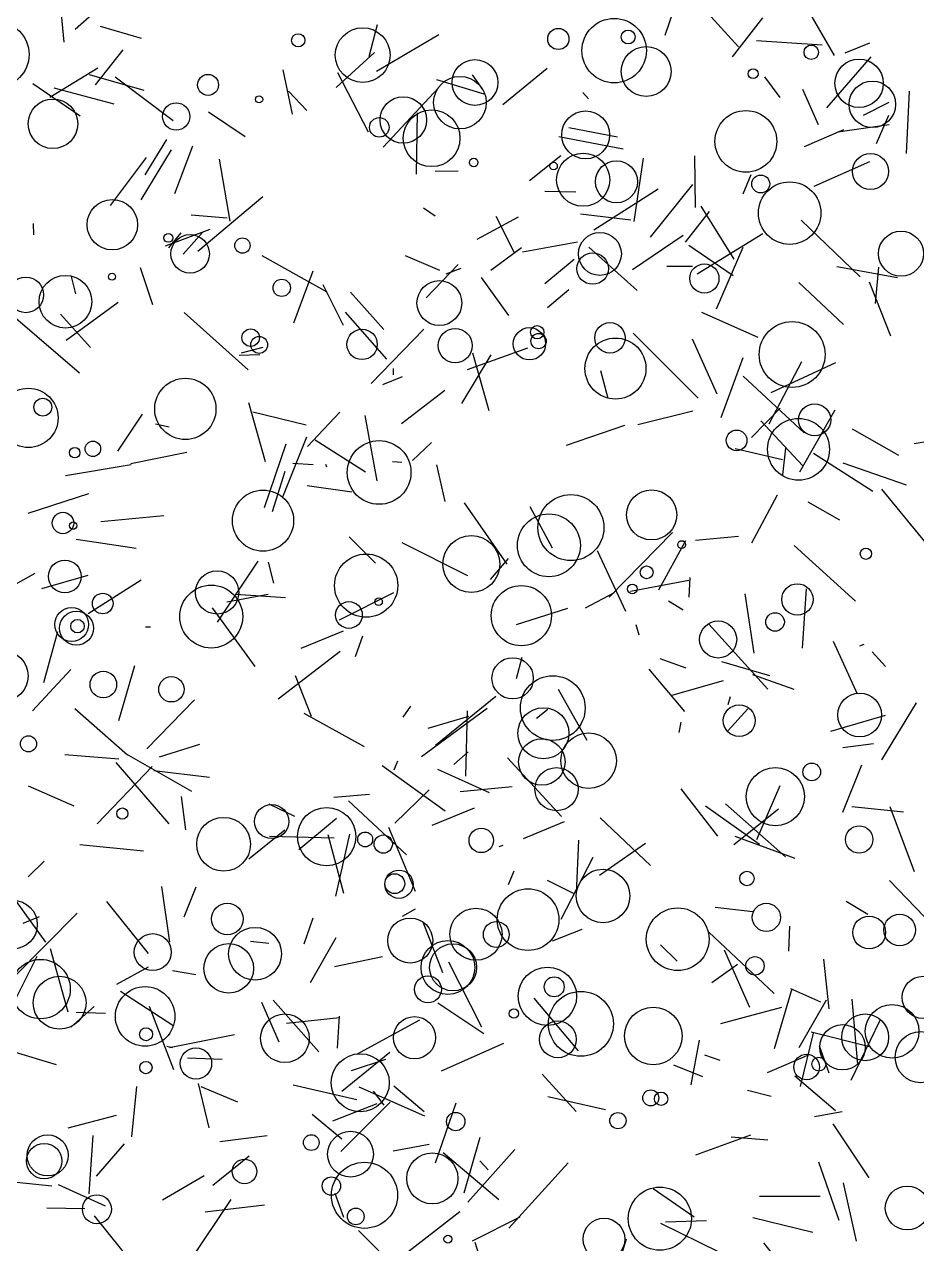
# Model space of a CAD drawing. Header units: millimetres. Extents: x -15 to 2017, y -16 to 2019.
# Drawn here: x 616.7 to 886.7, y 592.2 to 961.1 of the extents above; entities that cross this region are included whole.
import ezdxf

# ---------------------------------------------------------------- set-up
doc = ezdxf.new("R2010")
doc.units = ezdxf.units.MM

msp = doc.modelspace()

# ---------------------------------------------------------------- linework, layer by layer
at = {"color": 123}
for p, q in [((649.52, 975.01), (632.14, 959.53)), ((743.94, 850.34), (730.84, 840.18)), ((818.02, 793.69), (817.79, 787.78)), ((786.49, 784.57), (795.29, 789.23))]:
    msp.add_line(p, q, dxfattribs=at)
at = {"color": 5}
msp.add_line((815.11, 973.79), (832.74, 954.31), dxfattribs=at)
at = {"color": 165}
for p, q in [((628.78, 955.72), (627.55, 968.55)), ((847.05, 709.22), (828.81, 725.2)), ((684.65, 708.57), (695.53, 717.41))]:
    msp.add_line(p, q, dxfattribs=at)
at = {"color": 227}
for p, q in [((814.15, 968.34), (810.45, 957.69)), ((703.34, 671.14), (711.06, 684.8))]:
    msp.add_line(p, q, dxfattribs=at)
at = {"color": 54}
for p, q in [((840, 963.04), (830.91, 951.29)), ((644.75, 670.66), (654.28, 675.92))]:
    msp.add_line(p, q, dxfattribs=at)
at = {"color": 131}
for p, q in [((861.82, 951.62), (853.3, 966.52)), ((818.91, 887.78), (811.09, 887.82)), ((619.88, 794.91), (609.62, 789.21)), ((620.55, 679.03), (613.87, 665.75))]:
    msp.add_line(p, q, dxfattribs=at)
at = {"color": 102}
msp.add_line((639.68, 960.52), (652.03, 956.89), dxfattribs=at)
at = {"color": 176}
for p, q in [((723.52, 960.97), (720.96, 951.29)), ((801.19, 901.46), (804.04, 920.63)), ((817.8, 792.85), (800.14, 789.47)), ((670.08, 639.67), (681.24, 635.11)), ((754.57, 617.22), (757.05, 614.47)), ((614.4, 610.77), (625.06, 609.64))]:
    msp.add_line(p, q, dxfattribs=at)
at = {"color": 223}
for p, q in [((723.24, 946.94), (742.14, 957.99)), ((703.99, 886.39), (698.16, 870.67)), ((652.8, 710.96), (633.47, 712.79)), ((848.02, 680.66), (848.36, 688.18))]:
    msp.add_line(p, q, dxfattribs=at)
at = {"color": 188}
for p, q in [((858.05, 954.8), (838.24, 956.15)), ((784.99, 903.74), (800.25, 901.93))]:
    msp.add_line(p, q, dxfattribs=at)
at = {"color": 242}
for p, q in [((646.57, 953.4), (638.14, 942.81)), ((695.75, 787.53), (680.63, 788.61))]:
    msp.add_line(p, q, dxfattribs=at)
at = {"color": 116}
for p, q in [((722.7, 952.62), (711.09, 941.94)), ((711.46, 946.51), (720.71, 928.61))]:
    msp.add_line(p, q, dxfattribs=at)
at = {"color": 46}
msp.add_line((872.38, 955.37), (864.99, 952.39), dxfattribs=at)
at = {"color": 47}
msp.add_line((872.85, 951.25), (859.39, 935.83), dxfattribs=at)
at = {"color": 232}
for p, q in [((638.92, 947.79), (624.46, 938.96)), ((785.66, 940.46), (787.37, 938.56))]:
    msp.add_line(p, q, dxfattribs=at)
at = {"color": 254}
for p, q in [((636.35, 945.95), (652.89, 941.2)), ((714.81, 726.13), (732.39, 709.79)), ((742.97, 644.42), (761.77, 652.82))]:
    msp.add_line(p, q, dxfattribs=at)
at = {"color": 100}
for p, q in [((661.76, 931.85), (644.25, 945.16)), ((840.63, 945.22), (845.3, 938.99)), ((715.03, 806), (722.94, 798.01)), ((668.18, 756.66), (653.78, 741.92))]:
    msp.add_line(p, q, dxfattribs=at)
at = {"color": 160}
for p, q in [((697.9, 933.92), (695.08, 947.35)), ((826.3, 849.22), (818.88, 865.81))]:
    msp.add_line(p, q, dxfattribs=at)
at = {"color": 111}
for p, q in [((755.43, 941.43), (752.34, 945.8)), ((643.88, 936.94), (625.8, 941.76))]:
    msp.add_line(p, q, dxfattribs=at)
at = {"color": 105}
for p, q in [((774.92, 947.69), (761.47, 936.74)), ((678.06, 902.48), (667.16, 903.31)), ((654.88, 778.68), (653.35, 778.71)), ((658.18, 700.25), (660.67, 683.34))]:
    msp.add_line(p, q, dxfattribs=at)
at = {"color": 118}
for p, q in [((619.31, 943.2), (633.65, 933.43)), ((785.39, 687.21), (776.45, 683.69))]:
    msp.add_line(p, q, dxfattribs=at)
at = {"color": 117}
for p, q in [((696.6, 940.9), (702.24, 935.01)), ((878.39, 930.7), (862.85, 928.52)), ((839.16, 712.92), (822.82, 724.55))]:
    msp.add_line(p, q, dxfattribs=at)
at = {"color": 206}
for p, q in [((725.26, 923.92), (742.07, 941.88)), ((757.37, 844.15), (752.46, 861.57)), ((825.75, 693.93), (837.08, 692.63))]:
    msp.add_line(p, q, dxfattribs=at)
at = {"color": 239}
msp.add_line((741.44, 944.38), (755.73, 940.1), dxfattribs=at)
at = {"color": 99}
msp.add_line((852.13, 941.49), (856.84, 930.84), dxfattribs=at)
at = {"color": 153}
msp.add_line((883.57, 921.97), (884.49, 940.84), dxfattribs=at)
at = {"color": 70}
msp.add_line((878.31, 937.4), (870.47, 933.5), dxfattribs=at)
at = {"color": 40}
for p, q in [((683.49, 927.05), (672.46, 934.5)), ((867.05, 724.38), (882.71, 722.77)), ((774.85, 702.16), (782.81, 698.17)), ((857.48, 606.42), (839.09, 606.41))]:
    msp.add_line(p, q, dxfattribs=at)
at = {"color": 30}
for p, q in [((735.59, 934.37), (735.29, 915.79)), ((664.11, 898.04), (660.36, 893.49)), ((855.79, 630.61), (864.14, 632.16))]:
    msp.add_line(p, q, dxfattribs=at)
at = {"color": 34}
for p, q in [((878.18, 933.49), (874.44, 924.98)), ((664.81, 891.55), (670.59, 898.14))]:
    msp.add_line(p, q, dxfattribs=at)
at = {"color": 85}
for p, q in [((781.41, 929.9), (796.21, 927.04)), ((818.98, 844.02), (802.34, 839.87))]:
    msp.add_line(p, q, dxfattribs=at)
at = {"color": 148}
for p, q in [((653.24, 915.51), (659.85, 926.3)), ((816.07, 783.87), (811.57, 786.61))]:
    msp.add_line(p, q, dxfattribs=at)
at = {"color": 72}
msp.add_line((797.87, 923.31), (778.42, 927.07), dxfattribs=at)
at = {"color": 48}
msp.add_line((852.74, 924.11), (864.65, 929.3), dxfattribs=at)
at = {"color": 171}
msp.add_line((661.12, 923.14), (651.98, 908.02), dxfattribs=at)
at = {"color": 78}
for p, q in [((667.57, 924.24), (662.14, 909.79)), ((668.57, 699.98), (664.99, 690.95)), ((623.21, 683.38), (614.39, 695.73)), ((814.2, 677.66), (809.21, 682.57))]:
    msp.add_line(p, q, dxfattribs=at)
at = {"color": 134}
for p, q in [((642.79, 906.27), (653.73, 920.79)), ((766.09, 902.73), (753.65, 896))]:
    msp.add_line(p, q, dxfattribs=at)
at = {"color": 29}
for p, q in [((678.98, 901.54), (675.73, 920.34)), ((834.12, 893.54), (826.03, 874.96)), ((784.42, 714.26), (783.66, 698.12))]:
    msp.add_line(p, q, dxfattribs=at)
at = {"color": 216}
msp.add_line((769.56, 913.89), (779.01, 921.37), dxfattribs=at)
at = {"color": 249}
for p, q in [((819.5, 921.29), (819.63, 905.72)), ((842.22, 763.94), (827.74, 768.2))]:
    msp.add_line(p, q, dxfattribs=at)
at = {"color": 110}
msp.add_line((872.44, 919.51), (855.55, 912.03), dxfattribs=at)
at = {"color": 35}
for p, q in [((748.01, 916.68), (741.04, 916.55)), ((869.52, 773.06), (870.8, 773.51))]:
    msp.add_line(p, q, dxfattribs=at)
at = {"color": 120}
msp.add_line((836.49, 915.57), (834.05, 909.73), dxfattribs=at)
at = {"color": 124}
for p, q in [((808.53, 911.24), (789.01, 898.78)), ((868.75, 758.47), (861.52, 774.39)), ((703.8, 631.36), (712.74, 623.91))]:
    msp.add_line(p, q, dxfattribs=at)
at = {"color": 150}
for p, q in [((818.88, 912.6), (806.03, 896.65)), ((800.68, 886.89), (816.06, 897.3)), ((767.15, 893.47), (757.83, 886.66)), ((693.85, 653.09), (688.57, 665.14))]:
    msp.add_line(p, q, dxfattribs=at)
at = {"color": 159}
msp.add_line((688.88, 908.87), (669.22, 892.36), dxfattribs=at)
at = {"color": 98}
for p, q in [((783.59, 910.31), (774.23, 910.53)), ((702.44, 833.35), (712.16, 843.73))]:
    msp.add_line(p, q, dxfattribs=at)
at = {"color": 143}
for p, q in [((737.52, 905.57), (741.04, 903.11)), ((841.56, 643.9), (854.42, 649.5))]:
    msp.add_line(p, q, dxfattribs=at)
at = {"color": 57}
for p, q in [((823.86, 904.47), (816.67, 895.15)), ((641.33, 603.53), (627.06, 609.94))]:
    msp.add_line(p, q, dxfattribs=at)
at = {"color": 49}
for p, q in [((831.43, 890.08), (821.48, 906.12)), ((678, 786.4), (690.46, 788.69)), ((644.43, 737.74), (660.43, 719.2)), ((735.01, 693.36), (731.02, 691.1))]:
    msp.add_line(p, q, dxfattribs=at)
at = {"color": 147}
msp.add_line((619.44, 900.87), (619.53, 897.43), dxfattribs=at)
at = {"color": 218}
for p, q in [((759.42, 903.01), (764.89, 892.01)), ((820.54, 847.98), (800.9, 867.68)), ((637.82, 600.53), (650.23, 585.13))]:
    msp.add_line(p, q, dxfattribs=at)
at = {"color": 199}
msp.add_line((869.63, 884.72), (851.74, 901.86), dxfattribs=at)
at = {"color": 240}
for p, q in [((659.47, 894.06), (672.93, 899.16)), ((656.38, 840.26), (660.59, 839.34)), ((725.01, 736.82), (744.06, 723.11))]:
    msp.add_line(p, q, dxfattribs=at)
at = {"color": 21}
for p, q in [((840.12, 897.72), (820.33, 885.51)), ((735.1, 698.75), (727.03, 718.12)), ((725.04, 678.99), (710.61, 675.95))]:
    msp.add_line(p, q, dxfattribs=at)
at = {"color": 211}
msp.add_line((784.06, 895.23), (767.43, 892.13), dxfattribs=at)
at = {"color": 79}
msp.add_line((787.52, 893.71), (802.13, 880.59), dxfattribs=at)
at = {"color": 230}
for p, q in [((831.22, 885.01), (817.77, 894.13)), ((892.71, 835.23), (885.91, 834.16))]:
    msp.add_line(p, q, dxfattribs=at)
at = {"color": 145}
for p, q in [((688.62, 891.14), (708.24, 880.19)), ((845.43, 844.94), (836.74, 836.05)), ((645.3, 738.73), (628.96, 740.1)), ((701.37, 682.9), (704.1, 690.76))]:
    msp.add_line(p, q, dxfattribs=at)
at = {"color": 184}
msp.add_line((742.43, 886.6), (732.09, 891.07), dxfattribs=at)
at = {"color": 221}
for p, q in [((783.05, 889.99), (774.21, 882.59)), ((751.12, 751.67), (738.82, 748.05)), ((665.61, 717.34), (664.27, 727.49)), ((705.8, 650.19), (691.96, 665.86))]:
    msp.add_line(p, q, dxfattribs=at)
at = {"color": 126}
for p, q in [((651.75, 887.49), (655.51, 876.3)), ((627.62, 873.42), (636.73, 863.3))]:
    msp.add_line(p, q, dxfattribs=at)
at = {"color": 195}
for p, q in [((738.25, 878.34), (747.94, 888.47)), ((768.96, 863.13), (750.73, 856.54)), ((760.28, 605.45), (743.43, 619.64))]:
    msp.add_line(p, q, dxfattribs=at)
at = {"color": 7}
for p, q in [((748.75, 887.23), (744.26, 885.52)), ((827.24, 647.55), (822.61, 649.17))]:
    msp.add_line(p, q, dxfattribs=at)
at = {"color": 33}
for p, q in [((862.5, 887.86), (880.85, 884.5)), ((725.6, 634.02), (722.36, 638.26))]:
    msp.add_line(p, q, dxfattribs=at)
at = {"color": 83}
msp.add_line((875.14, 887.63), (874.17, 876.64), dxfattribs=at)
at = {"color": 204}
for p, q in [((632.28, 879.53), (631.03, 884.78)), ((849.97, 708.65), (831.79, 715.4))]:
    msp.add_line(p, q, dxfattribs=at)
at = {"color": 86}
msp.add_line((713.24, 870), (707.14, 882.3), dxfattribs=at)
at = {"color": 238}
for p, q in [((763.27, 872.96), (754.99, 884.46)), ((851.34, 825.71), (862, 844.49))]:
    msp.add_line(p, q, dxfattribs=at)
at = {"color": 202}
msp.add_line((864.58, 870.3), (851.07, 882.94), dxfattribs=at)
at = {"color": 56}
msp.add_line((878.85, 866.75), (872.37, 883.12), dxfattribs=at)
at = {"color": 170}
for p, q in [((715.43, 880.09), (725.53, 868.72)), ((726.43, 859.78), (713.94, 873.98)), ((830.22, 757.61), (829.6, 755.15))]:
    msp.add_line(p, q, dxfattribs=at)
at = {"color": 217}
msp.add_line((775.04, 875.37), (781.45, 880.84), dxfattribs=at)
at = {"color": 140}
for p, q in [((629.35, 865.56), (645.07, 877.06)), ((759.38, 757.73), (741.15, 742.87))]:
    msp.add_line(p, q, dxfattribs=at)
at = {"color": 222}
for p, q in [((614.06, 872.33), (633.43, 855.65)), ((762.78, 797.72), (749.9, 816.32)), ((672.66, 627.24), (669.41, 640.59)), ((713.4, 600.09), (710.75, 607.3))]:
    msp.add_line(p, q, dxfattribs=at)
at = {"color": 24}
msp.add_line((684.44, 856.53), (665.12, 873.86), dxfattribs=at)
at = {"color": 32}
msp.add_line((821.62, 874.04), (838.61, 866.44), dxfattribs=at)
at = {"color": 253}
for p, q in [((721.69, 852.45), (737.57, 868.83)), ((831.76, 832.8), (846.14, 829.38))]:
    msp.add_line(p, q, dxfattribs=at)
at = {"color": 44}
msp.add_line((682.4, 861.73), (688.94, 863.39), dxfattribs=at)
at = {"color": 155}
msp.add_line((681.69, 860.95), (688.01, 861.15), dxfattribs=at)
at = {"color": 43}
msp.add_line((749.1, 846.36), (757.98, 861.14), dxfattribs=at)
at = {"color": 84}
for p, q in [((834.11, 860.22), (827.48, 842.04)), ((686.57, 766.77), (673.65, 784.5)), ((886.02, 704.65), (878.63, 724.31)), ((775.15, 636.71), (792.56, 632.71)), ((759.21, 573.55), (753.16, 592.55))]:
    msp.add_line(p, q, dxfattribs=at)
at = {"color": 45}
msp.add_line((728.33, 856.95), (728.35, 855.03), dxfattribs=at)
at = {"color": 201}
for p, q in [((791.08, 856.39), (793.21, 848.01)), ((734.17, 829.11), (739.88, 834.61))]:
    msp.add_line(p, q, dxfattribs=at)
at = {"color": 31}
msp.add_line((851.82, 858.97), (841.97, 840.16), dxfattribs=at)
at = {"color": 58}
msp.add_line((862.15, 858.69), (842.59, 849.6), dxfattribs=at)
at = {"color": 203}
for p, q in [((725.16, 852.07), (731.15, 854.5)), ((746.65, 737.16), (751.01, 740.93)), ((666.09, 648.36), (676.6, 648.01))]:
    msp.add_line(p, q, dxfattribs=at)
at = {"color": 154}
msp.add_line((852.63, 837.53), (834.21, 854.63), dxfattribs=at)
at = {"color": 191}
for p, q in [((684.56, 846.65), (689.56, 828.81)), ((875.56, 659.64), (866.73, 641.55))]:
    msp.add_line(p, q, dxfattribs=at)
at = {"color": 246}
msp.add_line((652.35, 843.17), (644.87, 831.99), dxfattribs=at)
at = {"color": 235}
msp.add_line((685.89, 843.88), (701.98, 839.91), dxfattribs=at)
at = {"color": 231}
for p, q in [((719.76, 842.7), (723.41, 822.97)), ((689.37, 814.94), (695.91, 834.21))]:
    msp.add_line(p, q, dxfattribs=at)
at = {"color": 81}
for p, q in [((839.52, 841.14), (852.29, 827.49)), ((635.93, 794.29), (621.95, 790.26)), ((877.18, 751.95), (860.59, 747.15)), ((745.07, 677.45), (755.06, 657.75)), ((717.84, 596.17), (737.1, 576.67))]:
    msp.add_line(p, q, dxfattribs=at)
at = {"color": 93}
for p, q in [((780.74, 833.72), (798.39, 839.82)), ((729.6, 738.16), (728.48, 735.45))]:
    msp.add_line(p, q, dxfattribs=at)
at = {"color": 172}
for p, q in [((867.16, 838.71), (881.23, 830.73)), ((619.16, 753.36), (630.83, 765.89)), ((878.44, 702.07), (894.21, 685.71))]:
    msp.add_line(p, q, dxfattribs=at)
at = {"color": 11}
msp.add_line((702.05, 836.15), (694.84, 818.05), dxfattribs=at)
at = {"color": 52}
for p, q in [((704.68, 835.41), (719.96, 825.67)), ((692.2, 791.99), (690.63, 798.33))]:
    msp.add_line(p, q, dxfattribs=at)
at = {"color": 8}
for p, q in [((665.93, 831.53), (648.99, 828.11)), ((716.95, 769.82), (719.17, 776.06)), ((828.14, 762.42), (812.22, 757.89)), ((726.04, 647.88), (715.6, 644.4))]:
    msp.add_line(p, q, dxfattribs=at)
at = {"color": 26}
msp.add_line((846.23, 824.76), (847.14, 832.82), dxfattribs=at)
at = {"color": 127}
for p, q in [((873.4, 819.72), (855.52, 831.26)), ((844.92, 723.65), (831.4, 712.88)), ((637.87, 663.87), (630.8, 657.65))]:
    msp.add_line(p, q, dxfattribs=at)
at = {"color": 193}
for p, q in [((649.04, 827.83), (629.16, 824.53)), ((730.89, 804.34), (750.76, 794.3)), ((699.79, 711.45), (711.18, 720.85)), ((780.05, 719.82), (767.64, 714.67))]:
    msp.add_line(p, q, dxfattribs=at)
at = {"color": 255}
msp.add_line((704.1, 827.86), (697.95, 828.19), dxfattribs=at)
at = {"color": 198}
for p, q in [((708.25, 827.13), (707.93, 827.87)), ((781.24, 616.65), (763.33, 596.84))]:
    msp.add_line(p, q, dxfattribs=at)
at = {"color": 103}
msp.add_line((728.11, 828.87), (730.93, 828.62), dxfattribs=at)
at = {"color": 38}
msp.add_line((741.41, 827.86), (743.91, 816.71), dxfattribs=at)
at = {"color": 95}
for p, q in [((864.34, 828.45), (883.47, 821.8)), ((813.13, 646.23), (821.91, 642.7))]:
    msp.add_line(p, q, dxfattribs=at)
at = {"color": 161}
for p, q in [((691.77, 813.69), (695.67, 825.91)), ((638.59, 612.57), (646.99, 622.32))]:
    msp.add_line(p, q, dxfattribs=at)
at = {"color": 59}
msp.add_line((636.12, 819.08), (617.81, 813.06), dxfattribs=at)
at = {"color": 234}
for p, q in [((715.84, 819.51), (702.26, 821.44)), ((658.93, 812.35), (639.85, 810.61))]:
    msp.add_line(p, q, dxfattribs=at)
at = {"color": 87}
for p, q in [((876.03, 820.42), (891.74, 801.27)), ((655.38, 736.49), (638.74, 719.15)), ((736.27, 659.8), (717.17, 649.41))]:
    msp.add_line(p, q, dxfattribs=at)
at = {"color": 169}
for p, q in [((836.78, 804.26), (844.59, 818.69)), ((710.47, 714.88), (690.91, 715.4))]:
    msp.add_line(p, q, dxfattribs=at)
at = {"color": 196}
for p, q in [((853.81, 816.57), (863.39, 811.13)), ((760.34, 712.33), (761.54, 712.71)), ((741.85, 665.03), (755.74, 655.73))]:
    msp.add_line(p, q, dxfattribs=at)
at = {"color": 101}
for p, q in [((776.52, 802.57), (769.75, 815.07)), ((756.72, 754.07), (736.92, 739.48)), ((838.29, 714.45), (845.35, 730.74)), ((815.34, 729.73), (826.48, 715.41))]:
    msp.add_line(p, q, dxfattribs=at)
at = {"color": 55}
for p, q in [((632.44, 805.31), (650.54, 802.6)), ((621.19, 691.08), (616.3, 689.07))]:
    msp.add_line(p, q, dxfattribs=at)
at = {"color": 179}
for p, q in [((793.62, 787.73), (812.78, 807.3)), ((712.06, 660.51), (696.07, 658.79))]:
    msp.add_line(p, q, dxfattribs=at)
at = {"color": 108}
msp.add_line((816.79, 804.8), (808.61, 789.89), dxfattribs=at)
at = {"color": 250}
msp.add_line((819.73, 805.02), (832.75, 806.21), dxfattribs=at)
at = {"color": 16}
msp.add_line((798.67, 783.41), (790.08, 801.77), dxfattribs=at)
at = {"color": 39}
msp.add_line((868.14, 786.53), (849.63, 803.43), dxfattribs=at)
at = {"color": 65}
for p, q in [((687.32, 798.68), (675.09, 780.19)), ((631.8, 724.54), (617.99, 730.6)), ((752.85, 723.89), (740, 718.68))]:
    msp.add_line(p, q, dxfattribs=at)
at = {"color": 183}
msp.add_line((757.79, 793.1), (763.21, 799.5), dxfattribs=at)
at = {"color": 112}
for p, q in [((636.08, 782.85), (652.04, 792.98)), ((837.56, 770.84), (834.81, 788.76))]:
    msp.add_line(p, q, dxfattribs=at)
at = {"color": 139}
msp.add_line((853.21, 790.28), (852, 772.35), dxfattribs=at)
at = {"color": 28}
for p, q in [((728.45, 789.06), (711.98, 780.81)), ((743.32, 674.1), (737.39, 689.42))]:
    msp.add_line(p, q, dxfattribs=at)
at = {"color": 138}
msp.add_line((765.63, 779.48), (781.14, 784.44), dxfattribs=at)
at = {"color": 122}
for p, q in [((801.75, 779.54), (802.62, 776.4)), ((765.58, 763.13), (767.38, 769.63))]:
    msp.add_line(p, q, dxfattribs=at)
at = {"color": 244}
msp.add_line((823.82, 779.57), (841.7, 759.98), dxfattribs=at)
at = {"color": 91}
for p, q in [((626.81, 777.28), (622.51, 761.85)), ((835.59, 754.03), (829.62, 747.42))]:
    msp.add_line(p, q, dxfattribs=at)
at = {"color": 185}
for p, q in [((700.51, 772.34), (713.24, 777.61)), ((641.58, 695.71), (654.23, 679.98))]:
    msp.add_line(p, q, dxfattribs=at)
at = {"color": 210}
for p, q in [((693.54, 757), (712.27, 771.48)), ((784.35, 650.53), (770.95, 666.48)), ((820.92, 653.75), (818.35, 640.22))]:
    msp.add_line(p, q, dxfattribs=at)
at = {"color": 208}
for p, q in [((877.26, 766.81), (873.24, 771.22)), ((790.91, 720.99), (806.17, 706.6))]:
    msp.add_line(p, q, dxfattribs=at)
at = {"color": 135}
msp.add_line((808.96, 769.18), (816.84, 766.39), dxfattribs=at)
at = {"color": 192}
msp.add_line((645.29, 750.48), (650.2, 767.11), dxfattribs=at)
at = {"color": 187}
for p, q in [((698.62, 764.07), (703.47, 751.8)), ((657.61, 739.41), (669.83, 743.34)), ((750.86, 604.67), (765.11, 620.68))]:
    msp.add_line(p, q, dxfattribs=at)
at = {"color": 152}
msp.add_line((805.62, 766.02), (816.49, 753.22), dxfattribs=at)
at = {"color": 197}
for p, q in [((849.63, 759.79), (837.11, 764.24)), ((858.5, 678.23), (860.1, 663.23)), ((835.55, 638.56), (842.62, 636.75)), ((819.34, 600.21), (806.95, 608.77))]:
    msp.add_line(p, q, dxfattribs=at)
at = {"color": 137}
for p, q in [((778.24, 759.89), (786.88, 744.5)), ((779.13, 690.35), (788.78, 709.07)), ((862.16, 632.39), (849.78, 642.84))]:
    msp.add_line(p, q, dxfattribs=at)
at = {"color": 174}
msp.add_line((647.94, 739.94), (632.05, 753.96), dxfattribs=at)
at = {"color": 200}
for p, q in [((701.25, 752.72), (719.53, 742.58)), ((854.74, 656.22), (872.86, 651.72)), ((684.73, 618.62), (673.71, 609.75)), ((748.45, 601.77), (730, 587.44))]:
    msp.add_line(p, q, dxfattribs=at)
at = {"color": 156}
msp.add_line((733.58, 754.77), (731.22, 751.48), dxfattribs=at)
at = {"color": 109}
msp.add_line((750.28, 733.59), (750.79, 753.33), dxfattribs=at)
at = {"color": 92}
msp.add_line((771.67, 751.15), (775.06, 753.87), dxfattribs=at)
at = {"color": 252}
for p, q in [((886.55, 755.82), (876.02, 738.55)), ((855.41, 655.85), (851.44, 639.67)), ((872.32, 612.04), (861.43, 628.45))]:
    msp.add_line(p, q, dxfattribs=at)
at = {"color": 146}
for p, q in [((814.85, 746.8), (815.39, 749.94)), ((836.2, 663.65), (828.5, 681))]:
    msp.add_line(p, q, dxfattribs=at)
at = {"color": 178}
msp.add_line((864.32, 742.25), (873.67, 743.53), dxfattribs=at)
at = {"color": 67}
msp.add_line((647.54, 740.4), (667.27, 729.06), dxfattribs=at)
at = {"color": 114}
msp.add_line((779.24, 721.4), (762.9, 739.12), dxfattribs=at)
at = {"color": 60}
msp.add_line((672.71, 733.17), (655.94, 735.26), dxfattribs=at)
at = {"color": 167}
msp.add_line((741.71, 735.69), (757.35, 728.66), dxfattribs=at)
at = {"color": 175}
for p, q in [((864.33, 722.73), (870.07, 737.02)), ((857.17, 651.98), (860.15, 643.84))]:
    msp.add_line(p, q, dxfattribs=at)
at = {"color": 213}
for p, q in [((710.31, 727.23), (721.2, 728.15)), ((737.7, 632.02), (728.5, 639.83))]:
    msp.add_line(p, q, dxfattribs=at)
at = {"color": 168}
msp.add_line((739.24, 729.49), (728.81, 719.39), dxfattribs=at)
at = {"color": 69}
msp.add_line((748.62, 728.99), (764.31, 730.45), dxfattribs=at)
at = {"color": 20}
msp.add_line((698.6, 721.39), (690.76, 725.16), dxfattribs=at)
at = {"color": 88}
msp.add_line((708.58, 715.94), (713.28, 698.22), dxfattribs=at)
at = {"color": 13}
msp.add_line((710.99, 697.31), (715.17, 716.09), dxfattribs=at)
at = {"color": 77}
msp.add_line((804.63, 713.25), (790.7, 703.52), dxfattribs=at)
at = {"color": 17}
msp.add_line((617.86, 703.11), (622.7, 707.91), dxfattribs=at)
at = {"color": 121}
for p, q in [((764.85, 704.82), (763.09, 700.76)), ((659.84, 651.96), (661.57, 651.55))]:
    msp.add_line(p, q, dxfattribs=at)
at = {"color": 94}
msp.add_line((865.37, 695.74), (871.91, 691.81), dxfattribs=at)
at = {"color": 68}
for p, q in [((632.69, 692.2), (613.68, 672.89)), ((717.95, 639.6), (737.84, 630.85))]:
    msp.add_line(p, q, dxfattribs=at)
at = {"color": 76}
msp.add_line((823.84, 686.36), (843.54, 667.83), dxfattribs=at)
at = {"color": 136}
for p, q in [((690.7, 682.98), (685.16, 683.61)), ((741.1, 616.56), (747.33, 634.77))]:
    msp.add_line(p, q, dxfattribs=at)
at = {"color": 228}
msp.add_line((624.5, 681.42), (629.93, 662.35), dxfattribs=at)
at = {"color": 50}
msp.add_line((832.44, 676.59), (824.7, 671.05), dxfattribs=at)
at = {"color": 1}
msp.add_line((661.53, 674.76), (668.64, 673.62), dxfattribs=at)
at = {"color": 182}
for p, q in [((661.98, 657.96), (645.83, 668.41)), ((863.22, 599.17), (857.11, 616.83))]:
    msp.add_line(p, q, dxfattribs=at)
at = {"color": 224}
for p, q in [((843.72, 651.23), (849, 669.38)), ((675.86, 623.1), (690.23, 624.92))]:
    msp.add_line(p, q, dxfattribs=at)
at = {"color": 132}
for p, q in [((848.49, 669.38), (857.64, 665.29)), ((868.93, 646.32), (867.19, 666.16))]:
    msp.add_line(p, q, dxfattribs=at)
at = {"color": 3}
for p, q in [((859.29, 665.82), (851.08, 651.45)), ((626.45, 646.26), (613.03, 650.28)), ((841.68, 623.44), (830.58, 624.36))]:
    msp.add_line(p, q, dxfattribs=at)
at = {"color": 141}
for p, q in [((641.27, 661.79), (632.39, 662.07)), ((766.64, 600.17), (752.25, 592.93))]:
    msp.add_line(p, q, dxfattribs=at)
at = {"color": 245}
for p, q in [((654.48, 664.03), (661.85, 644.81)), ((711.93, 661.03), (711.33, 651.27))]:
    msp.add_line(p, q, dxfattribs=at)
at = {"color": 74}
msp.add_line((827.42, 658.77), (845.85, 663.72), dxfattribs=at)
at = {"color": 89}
for p, q in [((660.68, 651.48), (680.31, 655.41)), ((649.28, 624.48), (650.73, 639.68)), ((864.42, 610.55), (868.35, 592.95))]:
    msp.add_line(p, q, dxfattribs=at)
at = {"color": 181}
msp.add_line((712.83, 638.32), (727.26, 650.06), dxfattribs=at)
at = {"color": 149}
for p, q in [((773.42, 643.48), (783.65, 632.16)), ((712.45, 620.04), (727.37, 635.01))]:
    msp.add_line(p, q, dxfattribs=at)
at = {"color": 207}
msp.add_line((717.33, 635.7), (698.06, 640.1), dxfattribs=at)
at = {"color": 53}
msp.add_line((710.03, 629.33), (723.42, 634.56), dxfattribs=at)
at = {"color": 205}
msp.add_line((629.99, 627.17), (644.66, 631.05), dxfattribs=at)
at = {"color": 2}
for p, q in [((637.5, 624.92), (636.2, 607.2)), ((623.49, 603.03), (635.03, 602.79))]:
    msp.add_line(p, q, dxfattribs=at)
at = {"color": 163}
for p, q in [((749.83, 607.57), (754.6, 624.36)), ((855.24, 595.53), (837.14, 599.97))]:
    msp.add_line(p, q, dxfattribs=at)
at = {"color": 251}
msp.add_line((819.89, 619.01), (836.51, 625.09), dxfattribs=at)
at = {"color": 80}
for p, q in [((728.29, 620.2), (739.24, 622.23)), ((840.38, 592.45), (854.81, 574.01))]:
    msp.add_line(p, q, dxfattribs=at)
at = {"color": 71}
msp.add_line((658.48, 605.43), (671.11, 612.77), dxfattribs=at)
at = {"color": 190}
msp.add_line((666.68, 586.65), (679.31, 605.51), dxfattribs=at)
at = {"color": 36}
msp.add_line((671.43, 601.74), (689.39, 603.89), dxfattribs=at)
at = {"color": 173}
msp.add_line((809.17, 598.35), (826.86, 589.71), dxfattribs=at)
at = {"color": 243}
msp.add_line((810.68, 598.8), (823.15, 599.21), dxfattribs=at)
at = {"color": 237}
msp.add_line((798.81, 593.5), (796.23, 585.27), dxfattribs=at)
at = {"color": 76}
for centre, radius in [((795.17, 953.14), 9.75), ((881.96, 891.7), 6.81), ((788.66, 887.19), 4.75), ((777.03, 669.87), 3.02)]:
    msp.add_circle(centre, radius, dxfattribs=at)
at = {"color": 97}
for centre, radius in [((608.23, 951.98), 9.91), ((637.47, 832.65), 2.34)]:
    msp.add_circle(centre, radius, dxfattribs=at)
at = {"color": 71}
for centre, radius in [((719.09, 951.79), 8.28), ((631.98, 831.49), 1.58)]:
    msp.add_circle(centre, radius, dxfattribs=at)
at = {"color": 224}
msp.add_circle((778.28, 956.67), 3.2, dxfattribs=at)
at = {"color": 88}
msp.add_circle((799.42, 957.27), 2.1, dxfattribs=at)
at = {"color": 196}
for centre, radius in [((699.6, 956.26), 2), ((850.6, 787.08), 4.75)]:
    msp.add_circle(centre, radius, dxfattribs=at)
at = {"color": 4}
msp.add_circle((804.85, 946.84), 7.54, dxfattribs=at)
at = {"color": 20}
for centre, radius in [((854.8, 952.64), 2.2), ((714.94, 782.37), 4.04), ((864.27, 651.58), 6.87)]:
    msp.add_circle(centre, radius, dxfattribs=at)
at = {"color": 148}
for centre, radius in [((753.05, 943.5), 6.93), ((740.16, 611.89), 7.73)]:
    msp.add_circle(centre, radius, dxfattribs=at)
at = {"color": 151}
for centre, radius in [((869.27, 943.26), 7.33), ((708.17, 715.33), 8.82)]:
    msp.add_circle(centre, radius, dxfattribs=at)
at = {"color": 86}
for centre, radius in [((672.3, 942.77), 3.17), ((631.05, 779.51), 5.12)]:
    msp.add_circle(centre, radius, dxfattribs=at)
at = {"color": 249}
for centre, radius in [((748.51, 937.41), 7.95), ((791.8, 697.36), 8.09)]:
    msp.add_circle(centre, radius, dxfattribs=at)
at = {"color": 114}
msp.add_circle((837.21, 946.16), 1.5, dxfattribs=at)
at = {"color": 190}
for centre, radius in [((873.28, 936.89), 7.02), ((872.72, 916.59), 5.45)]:
    msp.add_circle(centre, radius, dxfattribs=at)
at = {"color": 10}
msp.add_circle((625.39, 931), 7.5, dxfattribs=at)
at = {"color": 215}
msp.add_circle((662.67, 933.21), 4.11, dxfattribs=at)
at = {"color": 237}
msp.add_circle((687.77, 938.4), 1.07, dxfattribs=at)
at = {"color": 187}
for centre, radius in [((731.37, 932.15), 7.03), ((653.54, 655.53), 1.97)]:
    msp.add_circle(centre, radius, dxfattribs=at)
at = {"color": 251}
for centre, radius in [((739.95, 926.62), 8.57), ((869.29, 714.46), 4.14)]:
    msp.add_circle(centre, radius, dxfattribs=at)
at = {"color": 94}
for centre, radius in [((786.54, 927.65), 7.25), ((685.22, 866.3), 2.65)]:
    msp.add_circle(centre, radius, dxfattribs=at)
at = {"color": 122}
msp.add_circle((835.01, 925.68), 9.34, dxfattribs=at)
at = {"color": 35}
for centre, radius in [((724.11, 929.91), 2.95), ((837.76, 676.21), 2.79)]:
    msp.add_circle(centre, radius, dxfattribs=at)
at = {"color": 143}
for centre, radius in [((752.67, 919.31), 1.3), ((723.88, 786.4), 1.15), ((778.15, 653.97), 5.57)]:
    msp.add_circle(centre, radius, dxfattribs=at)
at = {"color": 60}
for centre, radius in [((776.83, 918.23), 1.14), ((879.26, 656.39), 8.12), ((806.24, 636.25), 2.43), ((809.38, 635.98), 2.02)]:
    msp.add_circle(centre, radius, dxfattribs=at)
at = {"color": 184}
msp.add_circle((785.79, 914.09), 8.03, dxfattribs=at)
at = {"color": 11}
msp.add_circle((795.86, 913.45), 6.35, dxfattribs=at)
at = {"color": 23}
msp.add_circle((839.51, 912.79), 2.71, dxfattribs=at)
at = {"color": 254}
msp.add_circle((848.27, 903.98), 9.45, dxfattribs=at)
at = {"color": 129}
msp.add_circle((643.34, 900.46), 7.63, dxfattribs=at)
at = {"color": 27}
msp.add_circle((660.3, 896.47), 1.33, dxfattribs=at)
at = {"color": 217}
for centre, radius in [((666.88, 891.65), 5.83), ((796.3, 629.37), 2.46)]:
    msp.add_circle(centre, radius, dxfattribs=at)
at = {"color": 166}
for centre, radius in [((682.71, 894.15), 2.32), ((777.73, 729.68), 6.53)]:
    msp.add_circle(centre, radius, dxfattribs=at)
at = {"color": 214}
msp.add_circle((790.85, 891.62), 6.49, dxfattribs=at)
at = {"color": 223}
for centre, radius in [((643.27, 884.72), 1.05), ((871.35, 800.9), 1.71), ((832.99, 750.41), 4.8)]:
    msp.add_circle(centre, radius, dxfattribs=at)
at = {"color": 141}
msp.add_circle((822.46, 884.2), 4.42, dxfattribs=at)
at = {"color": 252}
msp.add_circle((617.17, 879.24), 5.39, dxfattribs=at)
at = {"color": 225}
for centre, radius in [((629.17, 877.18), 7.97), ((640.63, 761.32), 4.02), ((661.21, 759.89), 3.84), ((623.8, 618.86), 6.22)]:
    msp.add_circle(centre, radius, dxfattribs=at)
at = {"color": 49}
for centre, radius in [((694.6, 881.37), 2.62), ((688.95, 810.92), 9.25)]:
    msp.add_circle(centre, radius, dxfattribs=at)
at = {"color": 255}
msp.add_circle((742.29, 876.76), 6.78, dxfattribs=at)
at = {"color": 17}
for centre, radius in [((793.89, 866.23), 4.61), ((772.29, 865.27), 2.31), ((632.48, 778.37), 5.13), ((872.33, 686.3), 4.97), ((883.84, 602.94), 6.64)]:
    msp.add_circle(centre, radius, dxfattribs=at)
at = {"color": 47}
for centre, radius in [((849, 861.21), 9.96), ((759.51, 685.71), 3.91)]:
    msp.add_circle(centre, radius, dxfattribs=at)
at = {"color": 109}
msp.add_circle((718.9, 864.25), 4.6, dxfattribs=at)
at = {"color": 221}
for centre, radius in [((747.08, 863.9), 5.18), ((640.45, 785.84), 3.12), ((653.52, 645.43), 1.87)]:
    msp.add_circle(centre, radius, dxfattribs=at)
at = {"color": 149}
msp.add_circle((769.54, 864.44), 4.89, dxfattribs=at)
at = {"color": 233}
for centre, radius in [((771.88, 867.94), 2.03), ((617.98, 743.39), 2.44)]:
    msp.add_circle(centre, radius, dxfattribs=at)
at = {"color": 79}
msp.add_circle((687.78, 864.1), 2.56, dxfattribs=at)
at = {"color": 212}
msp.add_circle((795.57, 856.95), 9.23, dxfattribs=at)
at = {"color": 26}
msp.add_circle((665.44, 844.73), 9.27, dxfattribs=at)
at = {"color": 33}
msp.add_circle((617.96, 842.02), 8.97, dxfattribs=at)
at = {"color": 144}
for centre, radius in [((622.33, 845.26), 2.69), ((718.35, 640.84), 8.78)]:
    msp.add_circle(centre, radius, dxfattribs=at)
at = {"color": 15}
msp.add_circle((855.82, 841.44), 4.85, dxfattribs=at)
at = {"color": 93}
for centre, radius in [((850.94, 832.51), 9.36), ((675.06, 789.2), 6.54)]:
    msp.add_circle(centre, radius, dxfattribs=at)
at = {"color": 12}
msp.add_circle((832.21, 835.21), 3.13, dxfattribs=at)
at = {"color": 220}
msp.add_circle((724.06, 825.5), 9.64, dxfattribs=at)
at = {"color": 189}
for centre, radius in [((806.51, 812.66), 7.58), ((613.31, 688.71), 7.35)]:
    msp.add_circle(centre, radius, dxfattribs=at)
at = {"color": 110}
for centre, radius in [((782.09, 808.81), 9.98), ((767.09, 782.18), 9.11)]:
    msp.add_circle(centre, radius, dxfattribs=at)
at = {"color": 75}
msp.add_circle((628.42, 810.2), 3.24, dxfattribs=at)
at = {"color": 103}
for centre, radius in [((775.43, 803.45), 9.51), ((835.34, 702.64), 2.18)]:
    msp.add_circle(centre, radius, dxfattribs=at)
at = {"color": 128}
for centre, radius in [((631.5, 809.41), 1.11), ((826.62, 774.97), 5.61)]:
    msp.add_circle(centre, radius, dxfattribs=at)
at = {"color": 19}
msp.add_circle((751.97, 797.8), 8.59, dxfattribs=at)
at = {"color": 167}
msp.add_circle((815.6, 803.67), 1.19, dxfattribs=at)
at = {"color": 219}
msp.add_circle((720.14, 791.27), 9.56, dxfattribs=at)
at = {"color": 36}
msp.add_circle((628.98, 794.03), 4.96, dxfattribs=at)
at = {"color": 112}
msp.add_circle((804.98, 795.3), 1.94, dxfattribs=at)
at = {"color": 241}
msp.add_circle((673.28, 781.89), 9.51, dxfattribs=at)
at = {"color": 123}
msp.add_circle((800.67, 790.27), 1.46, dxfattribs=at)
at = {"color": 182}
msp.add_circle((843.85, 780.27), 2.81, dxfattribs=at)
at = {"color": 2}
msp.add_circle((632.81, 779), 2.06, dxfattribs=at)
at = {"color": 222}
msp.add_circle((610.26, 763.91), 7.63, dxfattribs=at)
at = {"color": 240}
msp.add_circle((764.46, 763.21), 6.25, dxfattribs=at)
at = {"color": 100}
msp.add_circle((776.6, 754.22), 9.79, dxfattribs=at)
at = {"color": 174}
msp.add_circle((869.43, 752.1), 6.62, dxfattribs=at)
at = {"color": 92}
msp.add_circle((773.76, 746.6), 7.73, dxfattribs=at)
at = {"color": 157}
msp.add_circle((787.43, 738.29), 8.4, dxfattribs=at)
at = {"color": 153}
msp.add_circle((773.27, 737.9), 7.03, dxfattribs=at)
at = {"color": 202}
msp.add_circle((843.93, 727.42), 8.8, dxfattribs=at)
at = {"color": 236}
msp.add_circle((854.94, 734.88), 2.68, dxfattribs=at)
at = {"color": 69}
msp.add_circle((646.38, 722.29), 1.7, dxfattribs=at)
at = {"color": 32}
msp.add_circle((691.55, 719.88), 5.17, dxfattribs=at)
at = {"color": 239}
msp.add_circle((677.02, 713.01), 8.14, dxfattribs=at)
at = {"color": 131}
msp.add_circle((719.84, 714.46), 2.25, dxfattribs=at)
at = {"color": 195}
msp.add_circle((725.31, 713.06), 2.76, dxfattribs=at)
at = {"color": 159}
msp.add_circle((754.95, 714.16), 3.69, dxfattribs=at)
at = {"color": 38}
msp.add_circle((730.06, 700.92), 4.28, dxfattribs=at)
at = {"color": 16}
for centre, radius in [((728.79, 701.08), 3), ((774.99, 667.01), 8.82)]:
    msp.add_circle(centre, radius, dxfattribs=at)
at = {"color": 140}
for centre, radius in [((769.12, 690.2), 9.32), ((695.56, 654.3), 7.35)]:
    msp.add_circle(centre, radius, dxfattribs=at)
at = {"color": 90}
msp.add_circle((678.15, 690.39), 4.79, dxfattribs=at)
at = {"color": 107}
msp.add_circle((753.35, 685.78), 7.89, dxfattribs=at)
at = {"color": 185}
msp.add_circle((814.39, 684.26), 9.49, dxfattribs=at)
at = {"color": 21}
msp.add_circle((841.21, 690.89), 4.27, dxfattribs=at)
at = {"color": 161}
msp.add_circle((733.46, 683.86), 6.81, dxfattribs=at)
at = {"color": 176}
msp.add_circle((881.52, 687.07), 4.77, dxfattribs=at)
at = {"color": 245}
msp.add_circle((686.52, 679.87), 7.99, dxfattribs=at)
at = {"color": 113}
msp.add_circle((655.59, 680.36), 5.6, dxfattribs=at)
at = {"color": 104}
msp.add_circle((678.57, 675.44), 7.49, dxfattribs=at)
at = {"color": 80}
msp.add_circle((744.88, 675.73), 8.14, dxfattribs=at)
at = {"color": 77}
msp.add_circle((746.43, 675.76), 7.11, dxfattribs=at)
at = {"color": 156}
msp.add_circle((621.66, 669.19), 8.98, dxfattribs=at)
at = {"color": 163}
for centre, radius in [((627.4, 665.06), 8), ((638.69, 602.56), 4.4)]:
    msp.add_circle(centre, radius, dxfattribs=at)
at = {"color": 132}
msp.add_circle((738.82, 669.11), 4.07, dxfattribs=at)
at = {"color": 81}
msp.add_circle((888.66, 666.68), 6.39, dxfattribs=at)
at = {"color": 9}
msp.add_circle((653.27, 660.92), 9.01, dxfattribs=at)
at = {"color": 207}
msp.add_circle((785.11, 658.67), 9.82, dxfattribs=at)
at = {"color": 218}
msp.add_circle((734.77, 654.48), 6.38, dxfattribs=at)
at = {"color": 67}
msp.add_circle((764.83, 661.79), 1.43, dxfattribs=at)
at = {"color": 18}
msp.add_circle((807, 655.01), 8.7, dxfattribs=at)
at = {"color": 160}
msp.add_circle((871.12, 654.59), 7.08, dxfattribs=at)
at = {"color": 210}
msp.add_circle((887.94, 648.6), 7.75, dxfattribs=at)
at = {"color": 42}
msp.add_circle((668.65, 646.67), 4.75, dxfattribs=at)
at = {"color": 46}
msp.add_circle((853.38, 645.6), 3.87, dxfattribs=at)
at = {"color": 192}
msp.add_circle((857.08, 646.46), 2.08, dxfattribs=at)
at = {"color": 5}
msp.add_circle((747.25, 629.09), 2.79, dxfattribs=at)
at = {"color": 64}
msp.add_circle((703.55, 622.75), 2.37, dxfattribs=at)
at = {"color": 232}
msp.add_circle((715.42, 619.22), 6.93, dxfattribs=at)
at = {"color": 14}
msp.add_circle((622.73, 617.14), 5.35, dxfattribs=at)
at = {"color": 152}
msp.add_circle((683.33, 613.99), 3.71, dxfattribs=at)
at = {"color": 200}
msp.add_circle((719.64, 606.79), 10, dxfattribs=at)
at = {"color": 127}
msp.add_circle((709.62, 609.58), 2.79, dxfattribs=at)
at = {"color": 191}
msp.add_circle((809, 599.72), 9.55, dxfattribs=at)
at = {"color": 169}
msp.add_circle((716.99, 600.39), 2.53, dxfattribs=at)
at = {"color": 205}
msp.add_circle((792.08, 593.52), 6.33, dxfattribs=at)
at = {"color": 37}
msp.add_circle((744.87, 593.52), 1.19, dxfattribs=at)

doc.saveas('drawing.dxf')
